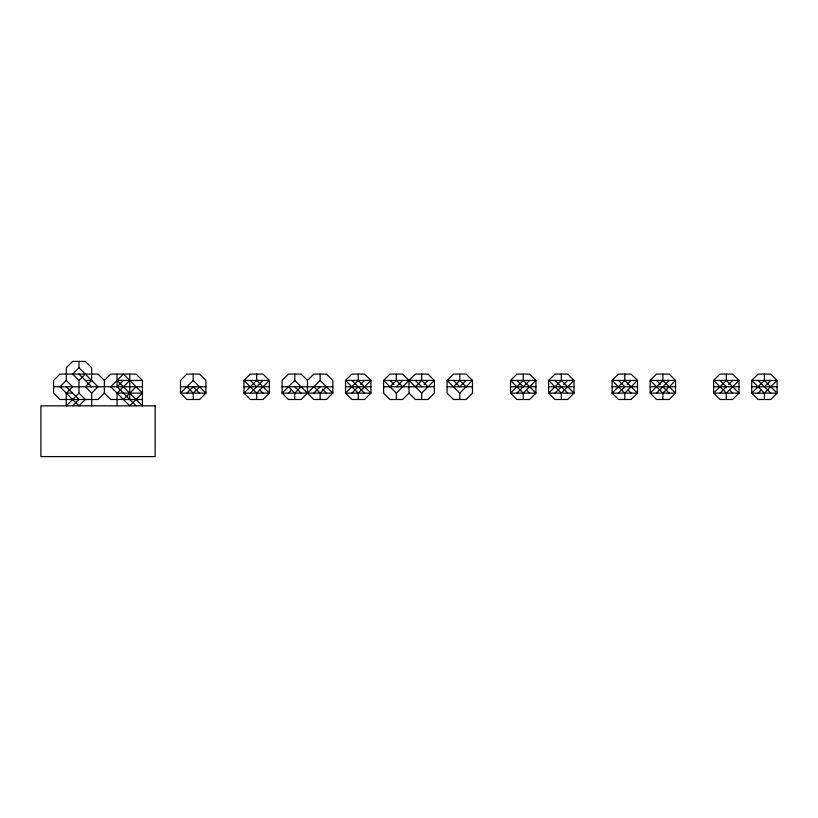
<?xml version="1.0" encoding="UTF-8"?>
<svg xmlns="http://www.w3.org/2000/svg" width="818" height="818" viewBox="0 0 818 818"><rect width="100%" height="100%" fill="white"/><g stroke="black" fill="none" stroke-linecap="round" stroke-linejoin="round"><path stroke-width="1.23" d="M91.677 405.83L91.677 393.131L85.328 386.791L91.677 380.442L91.677 367.752L85.328 361.403L72.628 361.403L66.289 367.752L66.289 380.442L59.939 386.791L78.978 405.83L85.328 399.481L78.978 393.131L78.978 380.442L85.328 374.092M78.978 361.403L78.978 367.752L72.628 374.092L78.978 380.442M78.978 393.131L66.289 405.83L66.289 393.131L72.628 386.791L66.289 380.442M72.628 405.83L78.978 399.481L66.289 386.791M91.677 393.131L98.017 386.791L78.978 367.752M104.367 380.442L98.017 374.092L59.939 374.092L53.589 380.442L53.589 393.131L59.939 399.481L98.017 399.481L104.367 393.131L104.367 380.442L110.716 374.092L136.095 374.092L142.444 380.442L142.444 405.83L117.056 380.442L142.444 380.442M136.095 405.83L117.056 386.791L123.406 380.442M117.056 405.83L117.056 393.131L129.755 380.442M123.406 399.481L136.095 386.791M142.444 393.131L129.755 405.83L110.716 386.791L123.406 374.092L142.444 393.131L117.056 393.131M193.222 380.442L180.522 393.131L186.872 399.481L199.561 399.481L205.911 393.131L205.911 380.442L199.561 374.092L186.872 374.092L180.522 380.442L180.522 393.131L205.911 393.131L193.222 380.442L193.222 374.092M186.872 393.131L193.222 386.791L199.561 393.131M193.222 399.481L193.222 393.131L199.561 386.791M256.678 380.442L243.989 393.131L250.339 399.481L263.028 399.481L269.378 393.131L269.378 380.442L263.028 374.092L250.339 374.092L243.989 380.442L243.989 393.131L269.378 393.131L256.678 380.442L256.678 374.092M250.339 393.131L263.028 380.442M256.678 393.131L269.378 380.442L243.989 380.442L256.678 393.131L256.678 399.481M294.766 374.092L294.766 380.442L282.067 393.131L288.417 399.481L301.106 399.481L320.145 380.442L320.145 374.092M288.417 393.131L291.586 389.961M294.766 399.481L294.766 393.131L301.106 386.791M307.456 393.131L307.456 380.442L313.805 374.092L326.494 374.092L332.844 380.442L332.844 393.131L326.494 399.481L313.805 399.481L294.766 380.442M313.805 393.131L320.145 386.791M320.145 399.481L320.145 393.131L326.494 386.791M358.223 380.442L345.533 393.131L351.883 399.481L364.572 399.481L370.922 393.131L370.922 380.442L364.572 374.092L351.883 374.092L345.533 380.442L345.533 393.131L370.922 393.131L358.223 380.442L358.223 374.092M351.883 393.131L358.223 386.791M360.605 384.409L364.572 380.442M358.223 393.131L370.922 380.442L345.533 380.442L358.223 393.131L358.223 399.481M389.961 386.791L396.311 380.442L396.311 374.092M396.311 386.791L402.65 380.442M396.311 399.481L396.311 393.131L415.35 374.092L428.039 374.092L434.389 380.442L434.389 393.131L428.039 399.481L415.35 399.481L409 393.131L409 380.442M409 393.131L402.65 399.481L389.961 399.481L383.611 393.131L383.611 380.442L389.961 374.092L402.65 374.092L421.689 393.131L421.689 399.481M415.35 386.791L421.689 380.442L421.689 374.092M424.072 384.409L428.039 380.442M421.689 393.131L434.389 380.442L383.611 380.442L396.311 393.131M453.428 386.791L459.777 380.442L459.777 374.092M466.117 380.442L459.777 386.791L453.428 380.442M459.777 393.131L472.467 380.442L466.117 374.092L453.428 374.092L447.078 380.442L447.078 393.131L453.428 399.481L466.117 399.481L472.467 393.131L472.467 380.442L447.078 380.442L459.777 393.131L459.777 399.481M523.234 380.442L510.544 393.131L516.894 399.481L529.583 399.481L535.933 393.131L535.933 380.442L529.583 374.092L516.894 374.092L510.544 380.442L510.544 393.131L535.933 393.131L523.234 380.442L523.234 374.092M516.894 393.131L529.583 380.442M523.234 393.131L535.933 380.442L510.544 380.442L523.234 393.131L523.234 399.481M561.322 380.442L548.622 393.131L554.972 399.481L567.661 399.481L574.011 393.131L574.011 380.442L567.661 374.092L554.972 374.092L548.622 380.442L548.622 393.131L574.011 393.131L561.322 380.442L561.322 374.092M554.972 393.131L561.322 386.791M563.694 384.409L567.661 380.442M561.322 393.131L574.011 380.442L548.622 380.442L561.322 393.131L561.322 399.481M624.778 380.442L612.089 393.131L618.439 399.481L631.128 399.481L637.478 393.131L637.478 380.442L631.128 374.092L618.439 374.092L612.089 380.442L612.089 393.131L637.478 393.131L624.778 380.442L624.778 374.092M618.439 393.131L624.778 386.791L618.439 380.442M627.161 384.409L631.128 380.442M624.778 393.131L637.478 380.442L612.089 380.442L624.778 393.131L624.778 399.481M662.866 380.442L650.167 393.131L656.517 399.481L669.206 399.481L675.556 393.131L675.556 380.442L669.206 374.092L656.517 374.092L650.167 380.442L650.167 393.131L675.556 393.131L662.866 380.442L662.866 374.092M656.517 393.131L669.206 380.442M662.866 393.131L675.556 380.442L650.167 380.442L662.866 393.131L662.866 399.481M726.323 380.442L713.633 393.131L719.983 399.481L732.672 399.481L739.022 393.131L739.022 380.442L732.672 374.092L719.983 374.092L713.633 380.442L713.633 393.131L739.022 393.131L726.323 380.442L726.323 374.092M719.983 393.131L726.323 386.791L719.983 380.442M728.705 384.409L732.672 380.442M726.323 393.131L739.022 380.442L713.633 380.442L726.323 393.131L726.323 399.481M764.411 380.442L751.711 393.131L758.061 399.481L770.75 399.481L777.1 393.131L777.1 380.442L770.75 374.092L758.061 374.092L751.711 380.442L751.711 393.131L777.1 393.131L764.411 380.442L764.411 374.092M758.061 393.131L761.231 389.961M764.411 386.791L770.75 380.442M764.411 393.131L777.1 380.442L751.711 380.442L764.411 393.131L764.411 399.481M85.328 380.442L91.677 380.442M53.589 386.791L142.444 386.791M180.522 386.791L205.911 386.791M243.989 386.791L269.378 386.791M282.067 386.791L332.844 386.791M345.533 386.791L370.922 386.791M383.611 386.791L434.389 386.791M447.078 386.791L472.467 386.791M510.544 386.791L535.933 386.791M548.622 386.791L574.011 386.791M612.089 386.791L637.478 386.791M650.167 386.791L675.556 386.791M713.633 386.791L739.022 386.791M751.711 386.791L777.1 386.791M66.289 393.131L72.628 393.131M142.444 399.481L110.716 399.481L104.367 393.131M758.061 380.442L770.75 393.131M729.503 389.961L732.672 393.131M656.517 380.442L660.484 384.409M662.866 386.791L669.206 393.131M627.958 389.961L631.128 393.131M554.972 380.442L567.661 393.131M516.894 380.442L523.234 386.791M526.414 389.961L529.583 393.131M459.777 380.442L466.117 386.791M421.689 380.442L428.039 386.791M415.35 380.442L421.689 386.791M396.311 380.442L402.65 386.791M389.961 380.442L393.928 384.409M351.883 380.442L364.572 393.131M320.145 380.442L332.844 393.131L282.067 393.131L282.067 380.442L288.417 374.092L301.106 374.092L307.456 380.442M322.527 389.163L326.494 393.131M313.805 386.791L320.145 393.131M294.766 386.791L301.106 393.131M288.417 386.791L294.766 393.131M250.339 380.442L256.678 386.791M259.858 389.961L263.028 393.131M186.872 386.791L193.222 393.131M78.978 374.092L91.677 386.791M129.755 374.092L129.755 399.481M117.056 374.092L117.056 386.791M155.134 405.83L40.9 405.83L40.9 456.597L155.134 456.597L155.134 405.83"/></g></svg>
